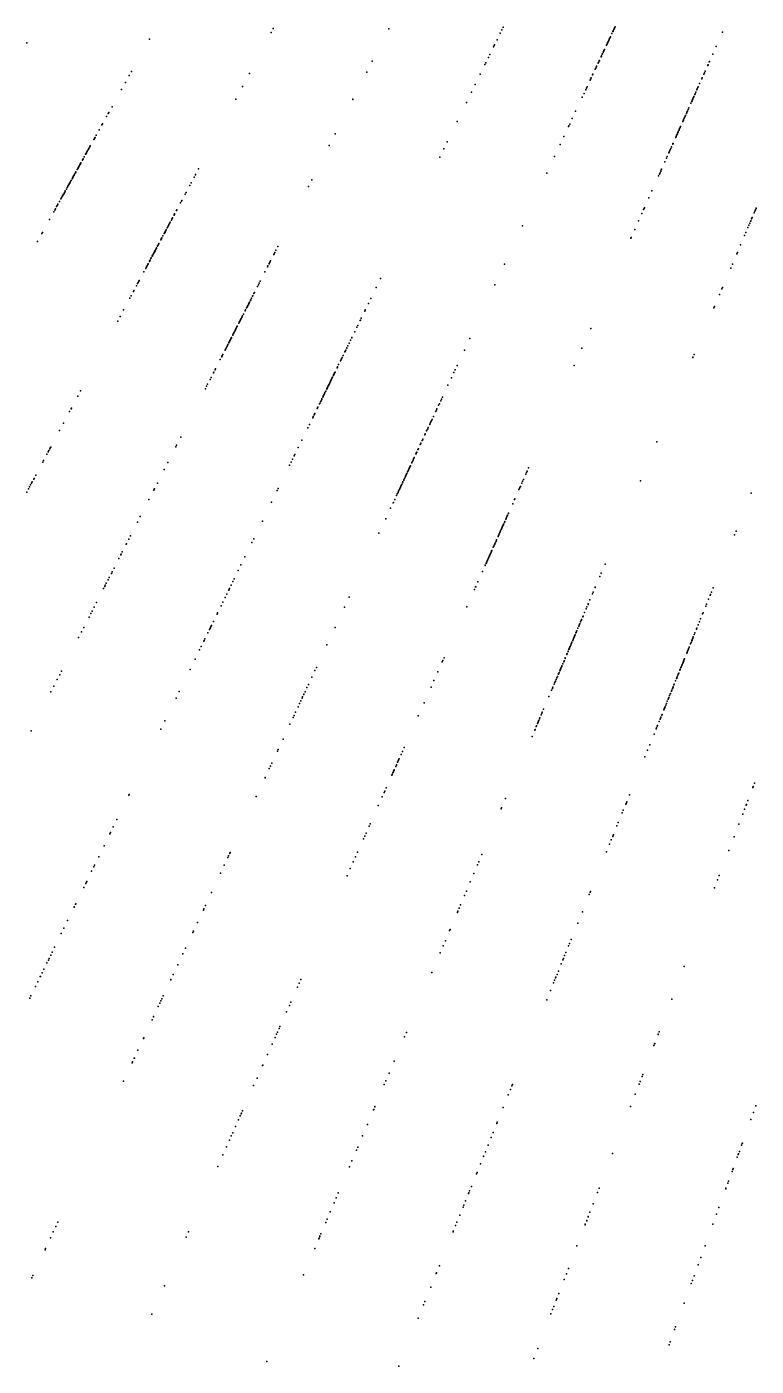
# Model space of a CAD drawing. Header units: metres. Extents: x -4327 to 4266, y -3886 to 3992.
# Drawn here: x -1100.7 to -834.7, y -2388.6 to -1900.4 of the extents above; entities that cross this region are included whole.
import ezdxf

# ---------------------------------------------------------------- set-up
doc = ezdxf.new("R2010")
doc.units = ezdxf.units.M

msp = doc.modelspace()

# ---------------------------------------------------------------- linework, layer by layer
for p in [(-1011.61, -1902.55, 2546.73), (-1010.8, -1901.04, 2547.52), (-968.68, -1901.14, 2519.04), (-928.04, -1902.75, -881.63), (-927.44, -1901.54, -127.66), (-927, -1900.63, -896.93), (-887.32, -1902.86, -815.82), (-887, -1902.19, -317.77), (-886.91, -1901.98, -601.14), (-886.89, -1901.94, -257.09), (-886.87, -1901.9, -925.42), (-886.65, -1901.43, -442.95), (-886.56, -1901.24, -635.73), (-886.55, -1901.22, -819.07), (-886.45, -1901, -231.45), (-886.35, -1900.78, -416.58), (-886.19, -1900.44, -339.74), (-846.98, -1902.35, -149.61), (-1100.59, -1906.28, 926.56), (-1055.93, -1904.95, 2479.48), (-930.5, -1907.8, 2503.19), (-930.21, -1907.22, -874.21), (-930.13, -1907.06, -868.73), (-929.2, -1905.14, 2513.56), (-889.29, -1907.08, -516.73), (-889.2, -1906.9, -410.77), (-889.1, -1906.67, -613.82), (-888.97, -1906.41, -611.24), (-888.83, -1906.11, -789.61), (-888.71, -1905.84, -927.33), (-888.51, -1905.42, -441.49), (-888.36, -1905.08, -752.76), (-888.28, -1904.93, -304.17), (-888.16, -1904.67, -349.91), (-887.99, -1904.3, -482.07), (-887.89, -1904.09, -577.09), (-849.34, -1907.65, -92.88), (-974.7, -1912.96, 2557.24), (-932.34, -1911.58, 2524.85), (-931.8, -1910.48, -807.31), (-892.15, -1913.22, -563.79), (-891.98, -1912.85, -718.38), (-891.91, -1912.72, -495.12), (-891.28, -1911.35, -690.96), (-891.26, -1911.3, -626.56), (-891.16, -1911.1, -590.36), (-891.14, -1911.07, -740.89), (-890.86, -1910.46, -390.09), (-890.79, -1910.31, -328.54), (-890.5, -1909.68, -554.14), (-890.42, -1909.5, -517.38), (-890.25, -1909.16, 2517.42), (-890.24, -1909.13, -327.16), (-890.06, -1908.74, -455.47), (-851.83, -1913.24, -278.63), (-851.78, -1913.12, -159.64), (-850.55, -1910.37, -238.83), (-1063.29, -1918.23, 2535.55), (-1062.47, -1916.74, 2486.6), (-1019.51, -1917.41, 2518.88), (-976.74, -1916.96, 2545.61), (-935.32, -1917.68, -793.09), (-933.63, -1914.22, -849.01), (-933.33, -1913.6, -780.84), (-894.37, -1917.99, -466.14), (-894.25, -1917.72, -753.85), (-893.41, -1915.92, -422.3), (-893.21, -1915.49, -728.38), (-893, -1915.05, -548.31), (-892.9, -1914.82, -765.72), (-892.34, -1913.63, -717.39), (-892.34, -1913.64, -539.31), (-853.8, -1917.66, -250.19), (-853.59, -1917.2, 2544.44), (-853.31, -1916.56, -178.36), (-852.43, -1914.6, -136.79), (-852.33, -1914.37, -188.52), (-852.28, -1914.25, -142.51), (-1064.71, -1920.79, 2491.85), (-1022.06, -1922.22, 2500.27), (-937.16, -1921.46, -778.76), (-896.63, -1922.82, -736.35), (-896.4, -1922.33, -701.34), (-895.27, -1919.91, -847.16), (-895.09, -1919.53, -529.91), (-895.02, -1919.38, -648.11), (-894.87, -1919.06, -397.82), (-856.22, -1923.11, -226.48), (-856, -1922.62, -269.48), (-855.86, -1922.29, -236.84), (-855.35, -1921.14, -108.49), (-854.57, -1919.39, -137.13), (-854.42, -1919.05, -146.32), (-1066.07, -1923.24, 2481.36), (-1024.49, -1926.78, 2548), (-981.81, -1926.91, 2508.47), (-981.73, -1926.76, 2538.9), (-940.39, -1928.08, 2546.65), (-938.5, -1924.22, -860.23), (-898.13, -1926.05, -123.58), (-897.51, -1924.71, -625.91), (-896.88, -1923.37, -455.32), (-858.25, -1927.67, -321.83), (-858.14, -1927.41, -624.33), (-858.12, -1927.37, -276), (-858.06, -1927.24, -508.3), (-857.97, -1927.04, -290.01), (-857.83, -1926.71, -238.55), (-857.66, -1926.34, -516.59), (-857.51, -1925.99, -245.45), (-857.46, -1925.89, -185.02), (-857.13, -1925.15, 2501.71), (-857.1, -1925.07, -382.83), (-856.99, -1924.84, -197.66), (-856.72, -1924.23, -219.64), (-856.38, -1923.46, -361.2), (-1070.96, -1932.06, 872.25), (-1070.93, -1932.02, 877.8), (-1070.92, -1931.99, 880.58), (-1070.72, -1931.63, 973.94), (-1069.58, -1929.57, 978.65), (-900.56, -1931.25, -861.61), (-860.61, -1932.96, -588.65), (-860.61, -1932.97, -823.49), (-860.54, -1932.81, -425.04), (-860.51, -1932.74, -519.53), (-860.17, -1931.98, -663.63), (-860.05, -1931.69, -676.22), (-860.01, -1931.61, 2535.26), (-860, -1931.59, -297.75), (-859.83, -1931.21, -563.35), (-859.55, -1930.59, -523.84), (-859.29, -1929.99, -154.1), (-858.54, -1928.3, -618.36), (-858.54, -1928.31, -576.09), (-1073.26, -1936.21, 776.47), (-1073.18, -1936.07, 626.26), (-1073.15, -1936.01, 1053.59), (-1073.07, -1935.86, 991.98), (-1071.54, -1933.11, 867.15), (-943.71, -1934.9, 2541.55), (-903.11, -1936.73, -845.13), (-903.01, -1936.5, -885.73), (-902.73, -1935.9, 2530.17), (-901.78, -1933.86, -810.42), (-862.65, -1937.54, -468.37), (-862.45, -1937.1, -574.99), (-862.3, -1936.77, -717.73), (-861.49, -1934.94, -332.51), (-861.44, -1934.84, -334.86), (-861.29, -1934.49, -480.98), (-861.26, -1934.42, -373.96), (-861.18, -1934.25, -414.56), (-860.98, -1933.78, -761.96), (-860.86, -1933.52, -428.8), (-860.84, -1933.48, -930.57), (-1076.17, -1941.46, 841.69), (-1076.11, -1941.35, 1066.9), (-1076.01, -1941.17, 673.92), (-1075.91, -1940.99, 683.12), (-1075.77, -1940.75, 673.78), (-1075.33, -1939.94, 1058.69), (-1074.26, -1938.02, 985.83), (-988.19, -1939.44, 2480.67), (-947.35, -1942.35, 2540.08), (-904.83, -1940.42, 2550.15), (-864.08, -1940.75, -332.32), (-863.95, -1940.47, -777.71), (-863.78, -1940.07, -346.46), (-863.67, -1939.83, -436.23), (-863.64, -1939.77, -427.78), (-863.48, -1939.41, -341.58), (-863.41, -1939.25, -490.69), (-863.27, -1938.95, -439.66), (-863.24, -1938.88, -635.61), (-863.13, -1938.62, -537.09), (-862.88, -1938.06, -789.89), (-862.82, -1937.92, -531.98), (-1079.19, -1946.9, 573.74), (-1079.18, -1946.89, 374.37), (-1079.18, -1946.89, 374.37), (-1079.1, -1946.75, 1071.37), (-1079.04, -1946.65, 634.93), (-1078.92, -1946.42, 574.89), (-1078.85, -1946.3, 766.91), (-1078.84, -1946.27, 881.47), (-1078.59, -1945.83, 459.59), (-1078.58, -1945.82, 885.48), (-1078.26, -1945.24, 771.93), (-1078.06, -1944.88, 779.95), (-1077.99, -1944.75, 461.86), (-1077.73, -1944.27, 469.34), (-1077.66, -1944.15, 849.8), (-1077.49, -1943.84, 470.51), (-990.36, -1943.69, -124.47), (-948.6, -1944.92, 2535.02), (-906.17, -1943.29, -914.99), (-866.56, -1946.32, -383.46), (-866.48, -1946.16, -533), (-866.32, -1945.78, -542.79), (-866.3, -1945.73, -395.35), (-866.3, -1945.75, -548.97), (-866.09, -1945.27, -691.23), (-865.89, -1944.82, -733.68), (-865.61, -1944.18, -644.94), (-865.59, -1944.14, -844.33), (-865.16, -1943.18, -629.44), (-865.12, -1943.09, -733.03), (-865.09, -1943.02, -478.22), (-865.04, -1942.92, -738.16), (-1082.26, -1952.44, 680.5), (-1082.2, -1952.34, 784.31), (-1081.97, -1951.92, 948.03), (-1081.86, -1951.73, 236.39), (-1081.71, -1951.46, 789.43), (-1081.67, -1951.38, 277.04), (-1081.58, -1951.23, 345.24), (-1081.54, -1951.14, 1008.59), (-1081.5, -1951.09, 790.65), (-1081.28, -1950.68, 279.41), (-1081.23, -1950.6, 674.54), (-1081.18, -1950.5, 430.33), (-1081.11, -1950.38, 271.96), (-1081.01, -1950.19, 370.01), (-1080.99, -1950.16, 265.75), (-1080.97, -1950.12, 382.5), (-1080.97, -1950.13, 375), (-1080.96, -1950.09, 555.27), (-1080.95, -1950.09, 381.24), (-1080.94, -1950.07, 622.91), (-1080.39, -1949.07, 334.91), (-1080.3, -1948.92, 1004.51), (-1080.24, -1948.8, 1002.98), (-1080.24, -1948.81, 687.21), (-1080.23, -1948.78, 359.76), (-1080.21, -1948.75, 950.8), (-1080.09, -1948.54, 736.66), (-1079.67, -1947.78, 368.3), (-1038.03, -1952.24, 975.05), (-950.06, -1947.92, 2472.64), (-908.22, -1947.69, -849.92), (-869.23, -1952.33, -889.99), (-868.07, -1949.71, -752.5), (-867.47, -1948.37, -678.22), (-867.18, -1947.72, -863.43), (-1085, -1957.4, 1020.65), (-1084.95, -1957.3, 897.78), (-1084.95, -1957.31, 584.62), (-1084.83, -1957.09, 474.99), (-1084.82, -1957.07, 899.09), (-1084.8, -1957.03, 589.76), (-1084.55, -1956.57, 523.54), (-1084.51, -1956.5, 192.64), (-1084.46, -1956.43, 187.71), (-1084.13, -1955.82, 1002.2), (-1084.03, -1955.65, 180.27), (-1083.84, -1955.3, 480.93), (-1083.79, -1955.2, 2528.15), (-1083.73, -1955.11, 479.61), (-1083.72, -1955.07, 573.55), (-1083.59, -1954.86, 287.44), (-1083.56, -1954.79, 229.36), (-1083.47, -1954.63, 242.9), (-1083.47, -1954.64, 287.41), (-1083.42, -1954.54, 775.62), (-1083.23, -1954.2, 440), (-1083.02, -1953.83, 529.23), (-1083, -1953.78, 665.02), (-1082.92, -1953.64, 183.77), (-1082.77, -1953.36, 536.83), (-1082.72, -1953.28, 250.13), (-1040.72, -1957.31, 1059.58), (-1039.63, -1955.26, 2490.65), (-1039.14, -1954.35, 875.38), (-1039.13, -1954.31, 1006.52), (-996.77, -1956.27, 2483.01), (-911.06, -1953.77, -795.96), (-870.31, -1954.74, 2548.62), (-870.03, -1954.11, -130.24), (-869.8, -1953.61, -701.94), (-869.54, -1953.02, -644.05), (-869.34, -1952.56, -749.66), (-1087.61, -1962.1, 2523.16), (-1087.51, -1961.91, 574.25), (-1087.37, -1961.67, 752.5), (-1087.35, -1961.63, 488.89), (-1087.34, -1961.62, 2525.32), (-1087.3, -1961.54, 964.28), (-1087.08, -1961.14, 964.08), (-1086.91, -1960.84, 277.14), (-1086.82, -1960.68, 581.71), (-1086.64, -1960.36, 333.1), (-1086.6, -1960.28, 851.25), (-1086.21, -1959.57, 157.28), (-1085.89, -1959.01, 281.84), (-1085.8, -1958.84, 470.31), (-1085.65, -1958.56, 179.31), (-1085.52, -1958.33, 191.59), (-1085.46, -1958.21, 844.77), (-1085.44, -1958.19, 636.05), (-1085.2, -1957.76, 154.68), (-1085.16, -1957.69, 1019.33), (-1085.12, -1957.6, 186.6), (-1085.06, -1957.5, 193.96), (-1085.04, -1957.46, 563.85), (-1042.89, -1961.39, 986.86), (-1042.6, -1960.84, 800.77), (-1041.2, -1958.22, 2467.2), (-997.96, -1958.6, 2532.91), (-872.76, -1960.24, -908.75), (-1090.18, -1966.73, 677.44), (-1089.76, -1965.98, 437.57), (-1089.55, -1965.6, 245.51), (-1089.49, -1965.5, 342.75), (-1089.49, -1965.5, 429.83), (-1089.27, -1965.1, 485.91), (-1088.69, -1964.05, 741.17), (-1088.18, -1963.12, 489.26), (-1087.99, -1962.79, 649.47), (-1087.74, -1962.34, 538), (-1045.92, -1967.1, 1039.61), (-1044.59, -1964.6, 1039.77), (-1044.28, -1964, 2540.6), (-1044.17, -1963.79, 1042.3), (-875.79, -1967.06, -848.85), (-875.61, -1966.64, -854.1), (-875.48, -1966.36, 2499.42), (-873.89, -1962.79, -863.3), (-835, -1967.14, -563.25), (-834.8, -1966.66, -329.44), (-834.73, -1966.5, -466.89), (-1092.39, -1970.73, 2520.39), (-1090.79, -1967.83, 914.03), (-1090.45, -1967.22, 913.75), (-1048.33, -1971.62, 741.06), (-1047.95, -1970.9, 664.52), (-1047.78, -1970.58, 1072.75), (-1047.62, -1970.28, 636.57), (-1047.53, -1970.11, 934.94), (-1046.97, -1969.07, 911.65), (-1046.94, -1969.01, 937.28), (-1046.84, -1968.81, 638.73), (-1046.74, -1968.64, 857.97), (-1046.1, -1967.42, 636.97), (-1046.07, -1967.37, 631.69), (-877.63, -1971.2, -812.79), (-876.41, -1968.45, 2538.25), (-837.07, -1972.01, -394.03), (-836.77, -1971.31, -837.52), (-836.74, -1971.25, -636.24), (-836.69, -1971.12, -861.77), (-836.41, -1970.46, -713), (-836.3, -1970.21, -740.25), (-836.2, -1969.97, 2498.82), (-835.48, -1968.26, -408.98), (-835.23, -1967.68, -565.9), (-835.02, -1967.18, -701.47), (-835.02, -1967.19, -464.62), (-1095.2, -1975.79, 648.43), (-1094.95, -1975.35, 146.18), (-1051, -1976.64, 763.34), (-1050.57, -1975.83, 943.4), (-1050.54, -1975.79, 837.34), (-1050.45, -1975.61, 312.6), (-1050.4, -1975.51, 407.74), (-1050.37, -1975.46, 711.48), (-1050.26, -1975.25, 553.24), (-1050.25, -1975.23, -119.08), (-1050.25, -1975.23, 669.96), (-1050.25, -1975.24, 548.06), (-1050.24, -1975.22, 890.38), (-1050.18, -1975.1, 472.29), (-1050.11, -1974.97, 788.66), (-1049.89, -1974.56, 339.83), (-1049.88, -1974.54, 961.52), (-1049.87, -1974.52, 543.99), (-1049.79, -1974.38, 611.6), (-1049.43, -1973.69, 368.43), (-1049.27, -1973.4, 430.02), (-1049.13, -1973.12, 838.99), (-1049.02, -1972.92, 566.84), (-1048.97, -1972.83, 813.93), (-1048.82, -1972.54, 921.8), (-1048.62, -1972.16, 1052.7), (-1048.62, -1972.17, 361.89), (-1048.61, -1972.15, 1023.06), (-1048.59, -1972.11, 782.04), (-919.99, -1972.92, 2500.08), (-879.03, -1974.33, -799.31), (-838.99, -1976.53, 2546.24), (-838.49, -1975.37, -604.59), (-837.74, -1973.6, -875.1), (-837.4, -1972.79, -766.18), (-1096.79, -1978.66, 753.53), (-1053.71, -1981.74, 222.91), (-1053.51, -1981.36, 648.1), (-1053.48, -1981.31, 274.9), (-1053.48, -1981.31, 294.8), (-1053.46, -1981.27, 947.44), (-1053.39, -1981.14, 272.4), (-1053.34, -1981.05, 649.33), (-1052.98, -1980.36, 1003.74), (-1052.98, -1980.36, 868.7), (-1052.96, -1980.32, 653.07), (-1052.96, -1980.34, 279.74), (-1052.89, -1980.2, 290.9), (-1052.88, -1980.18, 451.82), (-1052.88, -1980.18, 1051), (-1052.87, -1980.15, 591.1), (-1052.73, -1979.9, 951.11), (-1052.71, -1979.87, 379.64), (-1052.58, -1979.62, 546.69), (-1052.51, -1979.48, 716.96), (-1052.46, -1979.39, 475.87), (-1051.75, -1978.06, 1054.35), (-1051.6, -1977.77, 192.89), (-1051.57, -1977.71, 539.69), (-1051.38, -1977.36, 454.99), (-1051.37, -1977.34, 316.61), (-1009.11, -1980.49, 1047.58), (-880.4, -1977.42, -869.73), (-880.33, -1977.26, 2496.7), (-840.43, -1979.92, -128.61), (-1055.97, -1985.98, 435.3), (-1055.88, -1985.82, 206.04), (-1055.87, -1985.81, 227.09), (-1055.83, -1985.72, 844.35), (-1055.81, -1985.69, 165.27), (-1055.75, -1985.58, 549.63), (-1055.72, -1985.52, 821.95), (-1055.68, -1985.44, 185), (-1055.39, -1984.89, 499.02), (-1055.25, -1984.63, 359.15), (-1054.96, -1984.08, 697.08), (-1054.88, -1983.94, 364.05), (-1054.85, -1983.89, 191.02), (-1054.76, -1983.72, 204.59), (-1054.69, -1983.58, 741.48), (-1054.49, -1983.21, 951.25), (-1054.41, -1983.06, 769.92), (-1054.37, -1982.98, 361.36), (-1054.36, -1982.96, 250.3), (-1054.3, -1982.84, 268.9), (-1054.14, -1982.55, 524.19), (-1054.11, -1982.48, 974.1), (-1054.08, -1982.43, 386.43), (-1054.01, -1982.31, 574.75), (-1054, -1982.29, 688.4), (-1053.93, -1982.16, 253.92), (-1053.91, -1982.12, 452.27), (-1053.91, -1982.12, 456.09), (-1053.9, -1982.1, 459.91), (-1053.88, -1982.06, 270.04), (-1012.1, -1986.36, 904.25), (-1012.02, -1986.2, 901.35), (-1011.81, -1985.79, 791.28), (-1010.58, -1983.38, 895.83), (-1010.58, -1983.38, 895.83), (-1010.47, -1983.16, 794.33), (-1010.24, -1982.71, 1048.75), (-1009.83, -1981.9, 2518.31), (-841.8, -1983.16, -700.67), (-841.6, -1982.68, -796.62), (-1057.99, -1989.79, 166.85), (-1057.3, -1988.49, 750.13), (-1057.24, -1988.37, 324.64), (-1057.04, -1988.01, 849.53), (-1057.04, -1988.01, 849.53), (-1057.01, -1987.95, 183.99), (-1056.79, -1987.53, 482.96), (-1056.77, -1987.49, 623.59), (-1056.55, -1987.08, 531.87), (-1056.47, -1986.93, 752.27), (-1056.45, -1986.89, 416.43), (-1056.42, -1986.83, 343.2), (-1056.42, -1986.84, 190.07), (-1013.81, -1989.72, 948.62), (-1012.89, -1987.9, 1008.69), (-1012.73, -1987.59, 983.72), (-1012.33, -1986.8, 1009.6), (-1012.28, -1986.71, 879.02), (-926.54, -1986.96, 2484.84), (-844, -1988.35, -828.5), (-843.43, -1986.99, -907.25), (-1060.71, -1994.9, 745.71), (-1060.23, -1994, 852.09), (-1060.03, -1993.62, 506.38), (-1059.77, -1993.13, 367), (-1059.77, -1993.13, 462.47), (-1059.72, -1993.05, 186.95), (-1059.66, -1992.93, 602.82), (-1016.56, -1995.12, 991.83), (-1016.23, -1994.47, 681.03), (-1015.91, -1993.84, 1062.11), (-1015.53, -1993.09, 639.44), (-973.23, -1995.42, 2519.05), (-971.66, -1992.21, -124.04), (-930.03, -1994.45, 2480.54), (-847.24, -1995.96, -857.55), (-847.03, -1995.47, 2545.19), (-1063.09, -1999.38, 2505.28), (-1062.64, -1998.53, 276.04), (-1061.8, -1996.95, 651.87), (-1061.61, -1996.6, 2526.61), (-1019.66, -2001.19, 318.78), (-1019.66, -2001.19, 318.78), (-1019.63, -2001.15, 313.77), (-1019.46, -2000.81, 610.24), (-1019.15, -2000.19, 1063.99), (-1019.07, -2000.04, 780.45), (-1019, -1999.91, 846.88), (-1018.72, -1999.36, 947.44), (-1018.32, -1998.56, 2522.79), (-1018.26, -1998.45, 914.03), (-1017.82, -1997.59, 915.06), (-1017.67, -1997.29, 328.14), (-1017.66, -1997.27, 580.37), (-976.11, -2001.33, 2477.05), (-975.18, -1999.41, 1051.39), (-848.1, -1998, -892.83), (-1066.63, -2006.03, 755.37), (-1065.35, -2003.64, 658.07), (-1022.07, -2005.92, 222.35), (-1022.01, -2005.81, 1023.69), (-1021.7, -2005.19, 591.85), (-1021.04, -2003.91, 1027.17), (-1020.89, -2003.62, 648.13), (-1020.54, -2002.92, 698.67), (-1020.43, -2002.71, 604.24), (-1020.36, -2002.58, 602.88), (-1020.24, -2002.34, 806.16), (-1020.14, -2002.13, 806.08), (-1020.11, -2002.08, 489.79), (-1019.87, -2001.6, 700.9), (-1019.86, -2001.59, 547.75), (-1019.82, -2001.52, 312.58), (-1019.76, -2001.39, 744.09), (-977.43, -2004.03, 898.73), (-977.3, -2003.75, 809.36), (-977.23, -2003.62, 1015.18), (-850.15, -2002.82, 2496.07), (-849.98, -2002.42, -799.16), (-1067.5, -2007.67, 149.66), (-1024.61, -2010.92, 507.45), (-1024.61, -2010.92, 452.13), (-1024.51, -2010.72, 207.98), (-1024.49, -2010.68, 221.64), (-1024.38, -2010.47, 895.22), (-1024.31, -2010.31, 212.9), (-1024.04, -2009.79, 236.46), (-1023.99, -2009.69, 227.74), (-1023.93, -2009.58, 228.97), (-1023.37, -2008.49, 390.5), (-1023.18, -2008.09, 708.57), (-1023.07, -2007.88, 708.5), (-1022.9, -2007.54, 551.99), (-1022.82, -2007.39, 267.28), (-1022.72, -2007.2, 456.4), (-1022.71, -2007.18, 961.3), (-1022.6, -2006.97, 516.79), (-1022.55, -2006.88, 243.57), (-1022.52, -2006.81, 232.38), (-1022.3, -2006.38, 955.11), (-980.27, -2009.85, 912.7), (-979.98, -2009.26, 885.52), (-979.11, -2007.47, 992.24), (-979.04, -2007.33, 799.8), (-978.72, -2006.66, 922.64), (-895.08, -2010.39, 2535.74), (-1027, -2015.59, 395.7), (-1026.99, -2015.59, 346.28), (-1026.96, -2015.52, 1012.32), (-1026.8, -2015.21, 295.88), (-1026.69, -2014.99, 337.35), (-1026.62, -2014.86, 524.02), (-1026.6, -2014.81, 610.54), (-1026.56, -2014.73, 611.84), (-1026.41, -2014.44, 152.52), (-1026.39, -2014.41, 442.66), (-1026.37, -2014.36, 412), (-1026.26, -2014.16, 413.23), (-1026.17, -2013.97, 538.1), (-1026.07, -2013.78, 756.91), (-1026.01, -2013.65, 425.88), (-1026.01, -2013.66, 859.76), (-1025.56, -2012.77, 689.97), (-1025.5, -2012.67, 185.84), (-1025.36, -2012.38, 359.61), (-1025.3, -2012.27, 419.21), (-1025.19, -2012.05, 494.81), (-1025.15, -2011.98, 846.37), (-1025.06, -2011.79, 544.02), (-1024.85, -2011.38, 506.28), (-1024.71, -2011.11, 179.5), (-983.13, -2015.71, 822.51), (-982.6, -2014.64, 714.14), (-982.2, -2013.82, 809.28), (-982.13, -2013.66, 610.15), (-981.1, -2011.55, 1029.54), (-939.14, -2013.99, 2532.53), (-1029.6, -2020.69, 366.17), (-1029.51, -2020.53, 447.86), (-1029.45, -2020.41, 326.89), (-1029.19, -2019.89, 658.75), (-1028.35, -2018.24, 302.61), (-1028.28, -2018.11, 329.04), (-1028.18, -2017.91, 402.52), (-1028.16, -2017.88, 276.19), (-1028.11, -2017.77, 422.91), (-1027.99, -2017.55, 422.87), (-1027.74, -2017.06, 515.49), (-1027.73, -2017.03, 516.78), (-1027.72, -2017.02, 792.62), (-1027.6, -2016.79, 636.37), (-1027.38, -2016.35, 734.61), (-1027.33, -2016.26, 166.3), (-985.32, -2020.2, 814.62), (-984.67, -2018.86, 809.92), (-984.6, -2018.74, 786.42), (-984.55, -2018.63, 843.21), (-984.38, -2018.27, 920.82), (-984.36, -2018.23, 949.54), (-984.36, -2018.24, 922.23), (-984.03, -2017.56, 1065.43), (-984, -2017.5, 590.32), (-983.98, -2017.45, 708.4), (-983.65, -2016.77, 704.13), (-941.13, -2018.26, 984.94), (-898.25, -2017.51, 2527.96), (-857.79, -2020.82, -821.48), (-857.38, -2019.85, 2539.59), (-1032.03, -2025.47, 747.54), (-1031.81, -2025.04, 352.98), (-1030.09, -2021.66, 261.65), (-987.55, -2024.78, 959.88), (-987.42, -2024.51, 620.04), (-987.37, -2024.41, 1045.06), (-986.96, -2023.57, 689), (-986.3, -2022.22, 726.3), (-986.17, -2021.94, 1028.92), (-985.91, -2021.41, 517.29), (-985.7, -2020.99, 1003.33), (-944.51, -2025.51, 1084.76), (-943.74, -2023.85, 970.25), (-901.08, -2023.87, 2480.78), (-857.87, -2021.01, 2485.71), (-1033.84, -2029.03, 147.39), (-1033.84, -2029.03, 147.39), (-1033.44, -2028.25, 860.31), (-1032.56, -2026.52, 253.48), (-1032.47, -2026.33, 165.89), (-990.34, -2030.51, 325.67), (-990.21, -2030.24, 214.39), (-990.2, -2030.21, 338.21), (-990.07, -2029.94, 228.04), (-990.05, -2029.91, 541.56), (-989.9, -2029.6, 234.23), (-989.84, -2029.47, 716.68), (-989.84, -2029.47, 396.24), (-989.82, -2029.43, 420.4), (-989.81, -2029.41, 719.37), (-989.79, -2029.38, 224.25), (-989.77, -2029.33, 211.81), (-989.76, -2029.31, 430.57), (-989.69, -2029.16, 231.69), (-989.68, -2029.14, 219.25), (-989.54, -2028.86, 600.23), (-989.44, -2028.65, 610.73), (-989.26, -2028.28, 446.96), (-989.21, -2028.19, 1039.54), (-988.89, -2027.53, 246.43), (-988.79, -2027.32, 620.9), (-988.71, -2027.16, 1033.06), (-988.68, -2027.08, 257.59), (-988.64, -2027, 939.2), (-988.5, -2026.73, 454.29), (-988.48, -2026.68, 499.25), (-988.41, -2026.55, 835.31), (-988.28, -2026.28, 900.14), (-945.84, -2028.37, 2517.18), (-944.94, -2026.43, 1044.85), (-1082.05, -2035.04, 2527.71), (-1081.03, -2033.13, 20.72), (-1035.55, -2032.38, 648.01), (-1035.09, -2031.47, 756.65), (-1034.71, -2030.73, 2510.52), (-992.76, -2035.46, 860.12), (-992.73, -2035.4, 503.99), (-992.63, -2035.19, 513.02), (-992.59, -2035.1, 316.33), (-992.45, -2034.83, 311.26), (-992.43, -2034.79, 162.65), (-992.25, -2034.42, 1018.89), (-992.12, -2034.15, 519.25), (-991.94, -2033.77, 700.58), (-991.68, -2033.24, 158.81), (-991.31, -2032.48, 403.19), (-991.27, -2032.41, 328.5), (-991.22, -2032.3, 800.02), (-991.14, -2032.13, 648.98), (-991.09, -2032.04, 932.87), (-991.05, -2031.95, 526.48), (-990.9, -2031.64, 176.04), (-990.89, -2031.62, 419.58), (-990.74, -2031.31, 532.82), (-990.58, -2031, 210.74), (-990.57, -2030.97, 522.33), (-990.42, -2030.67, 827.21), (-949.14, -2035.44, 1005.06), (-947.11, -2031.09, 1077.19), (-1084.51, -2039.66, 2544.57), (-1084.38, -2039.42, 2486.45), (-994.77, -2039.59, 619.33), (-994.73, -2039.49, 437.87), (-994.66, -2039.36, 351.13), (-994.53, -2039.1, 334.63), (-993.9, -2037.79, 548.9), (-993.85, -2037.69, 432.35), (-993.58, -2037.14, 330.52), (-993.38, -2036.74, 631.77), (-993.13, -2036.21, 344.27), (-993.04, -2036.03, 305.15), (-951.34, -2040.16, 615.69), (-951.14, -2039.73, 775.63), (-950.5, -2038.36, 883.81), (-950.24, -2037.79, 2512.27), (-949.74, -2036.73, 1060.64), (-949.44, -2036.09, 635.58), (-1087.27, -2044.86, 2539.9), (-1085.02, -2040.62, 2501.55), (-996.42, -2042.96, 265.89), (-996.29, -2042.7, 424.43), (-996.23, -2042.57, 414.15), (-996.2, -2042.51, 147.08), (-996.19, -2042.5, 751.42), (-995.89, -2041.88, 254.45), (-995.75, -2041.6, 357.86), (-995.61, -2041.31, 241.84), (-953.54, -2044.88, 759.73), (-953.32, -2044.4, 869.43), (-953.29, -2044.34, 1061.59), (-953.27, -2044.3, 724.07), (-953.12, -2043.97, 535.59), (-952.91, -2043.51, 1071.7), (-952.42, -2042.47, 971.87), (-951.55, -2040.61, 988.51), (-1088.7, -2047.55, 3.16), (-1044.52, -2049.98, 48.32), (-998.17, -2046.55, 642.85), (-997.58, -2045.34, 759.35), (-955.53, -2049.15, 772.32), (-955.36, -2048.77, 674.31), (-954.87, -2047.73, 952.53), (-954.75, -2047.47, 515.72), (-954.49, -2046.91, 752.26), (-954.28, -2046.47, 895.87), (-953.77, -2045.37, 941.3), (-1092.57, -2054.82, 10.79), (-1092.26, -2054.25, 2537.63), (-1092.09, -2053.92, 1141.64), (-1091.93, -2053.62, 24.74), (-1046.29, -2053.46, 2508.21), (-1046.01, -2052.92, 2521.31), (-1001.7, -2053.8, 171.69), (-1000.4, -2051.12, 2522.03), (-958.05, -2054.54, 460.57), (-958.01, -2054.46, 527.9), (-957.9, -2054.23, 1021.77), (-957.2, -2052.72, 651.46), (-957.1, -2052.51, 792.95), (-956.96, -2052.2, 733.69), (-956.95, -2052.19, 657.98), (-956.52, -2051.27, 418.84), (-956.44, -2051.08, 547.9), (-956.28, -2050.74, 648.16), (-870.91, -2051.73, 2534.61), (-1094.84, -2059.1, 28.62), (-1094.51, -2058.47, -64.23), (-1093.31, -2056.22, -81.96), (-1092.87, -2055.39, -87.01), (-1049.2, -2059.18, 44.75), (-1004.3, -2059.13, 663.02), (-1003.76, -2058.02, 2519.45), (-1003.17, -2056.81, 2493.26), (-1002.94, -2056.33, 145.57), (-960.26, -2059.29, 363.05), (-960.24, -2059.23, 446.16), (-960.04, -2058.81, 211.86), (-959.82, -2058.33, 953.09), (-959.62, -2057.91, 633.04), (-959.57, -2057.8, 688.08), (-959.53, -2057.73, 986.48), (-959.4, -2057.45, 443.2), (-959.38, -2057.39, 232.96), (-959.37, -2057.37, 429.06), (-958.78, -2056.1, 440.34), (-958.74, -2056.02, 237.81), (-958.67, -2055.86, 864.37), (-958.54, -2055.59, 471.12), (-958.52, -2055.54, 563.52), (-958.51, -2055.52, 884.12), (-1097.36, -2063.83, -17.21), (-1050.53, -2061.79, -3.16), (-1004.85, -2060.25, 2508.4), (-962.73, -2064.57, 241.31), (-962.57, -2064.23, 318.2), (-962.51, -2064.1, 343.55), (-962.43, -2063.93, 967.39), (-962.34, -2063.74, 826.68), (-962.19, -2063.42, 246.2), (-962.12, -2063.27, 157.32), (-962.12, -2063.28, 664.24), (-961.81, -2062.61, 669.41), (-961.63, -2062.22, 155.99), (-961.6, -2062.16, 876.98), (-961.55, -2062.06, 766.11), (-961.51, -2061.97, 264.88), (-961.38, -2061.7, 339.34), (-961.23, -2061.35, 845.44), (-961.23, -2061.36, 576.98), (-961.22, -2061.35, 310.17), (-961.15, -2061.19, 400.38), (-961.04, -2060.96, 178.35), (-960.95, -2060.76, 545.23), (-960.81, -2060.46, 175.81), (-918.69, -2063.42, 963.85), (-918.45, -2062.88, 2512.01), (-918.22, -2062.35, 1077.54), (-917.72, -2061.23, 1083), (-1100, -2068.79, 1350.21), (-1099.6, -2068.04, 1331.06), (-1099.26, -2067.41, 8.3), (-1098.92, -2066.77, 1175.84), (-1098.67, -2066.3, 1233.7), (-1098.12, -2065.27, 56.78), (-1098, -2065.03, -66.99), (-1054.39, -2069.35, -48.78), (-1054.21, -2069, 55.1), (-1054.11, -2068.81, 23.43), (-1053.04, -2066.71, 2541.04), (-1009.31, -2069.39, 39.56), (-1008.95, -2068.66, 26.99), (-964.89, -2069.21, 847.24), (-964.83, -2069.08, 255.7), (-964.65, -2068.7, 2508.77), (-964.52, -2068.42, 377.44), (-964.45, -2068.26, 585.54), (-964.45, -2068.27, 353.16), (-964.25, -2067.84, 833.96), (-964.21, -2067.75, 857.99), (-964.17, -2067.67, 328.88), (-964.03, -2067.37, 511.58), (-964.02, -2067.34, 274.4), (-963.96, -2067.23, 455.65), (-963.7, -2066.65, 351.61), (-963.58, -2066.4, 221.42), (-963.52, -2066.28, 749.73), (-963.22, -2065.62, 557.05), (-963.17, -2065.53, 406.35), (-962.97, -2065.1, 298.09), (-921.22, -2069.1, 469.17), (-921.03, -2068.66, 855.8), (-920.89, -2068.35, 478.02), (-920.72, -2067.98, 951.42), (-920.17, -2066.74, 1066.23), (-919.88, -2066.08, 1022.49), (-919.88, -2066.09, 863.2), (-919.61, -2065.47, 1025.16), (-876.94, -2065.95, 2524.28), (-1100.65, -2070.02, 1325.58), (-1056.11, -2072.74, 31.09), (-1011.43, -2073.73, 48.46), (-967.1, -2073.95, 419.6), (-967.08, -2073.91, 210.89), (-967.01, -2073.75, 522.35), (-966.51, -2072.69, 622.83), (-965.85, -2071.27, 729.5), (-965.57, -2070.67, 612.86), (-965.31, -2070.11, 311.49), (-965.27, -2070.03, 718.1), (-965.12, -2069.7, 249.47), (-923.51, -2074.25, 902.27), (-922.85, -2072.76, 975.54), (-922.7, -2072.42, 908.64), (-836.52, -2070.45, 2522.62), (-1059.28, -2078.95, 1148.26), (-968.02, -2075.92, 208.58), (-925.73, -2079.22, 751.2), (-925.6, -2078.94, 643.82), (-925.49, -2078.68, 492.09), (-925.4, -2078.49, 1042.11), (-925.38, -2078.43, 982.62), (-925.08, -2077.77, 757.56), (-925.06, -2077.72, 988.18), (-1060.29, -2080.94, 2492.21), (-1014.77, -2080.59, 2508.32), (-969.81, -2079.77, 2511.16), (-927.92, -2084.15, 381.13), (-927.71, -2083.68, 728.06), (-927.61, -2083.45, 388.68), (-927.58, -2083.38, 846.28), (-927.47, -2083.12, 384.78), (-927.3, -2082.76, 690.91), (-927.22, -2082.56, 740.01), (-927.18, -2082.48, 798.15), (-927.01, -2082.11, 281.74), (-926.93, -2081.92, 634.02), (-926.92, -2081.9, 800.72), (-926.88, -2081.81, 879.76), (-926.84, -2081.73, 654.09), (-926.83, -2081.69, 646.01), (-926.82, -2081.68, 915.59), (-926.55, -2081.06, 694.42), (-926.39, -2080.7, 920.94), (-926.05, -2079.93, 483.29), (-925.91, -2079.63, 1038.18), (-842.08, -2084.22, 2525.49), (-1064.38, -2088.96, 4.48), (-1064.32, -2088.85, 54.35), (-1063.44, -2087.12, 51.75), (-1062.83, -2085.92, 1340.58), (-1018.57, -2088.39, 2512.22), (-1017.9, -2087.01, 47.5), (-972.25, -2085.01, 2550.82), (-930.07, -2088.96, 543.04), (-930.01, -2088.83, 552.24), (-929.83, -2088.44, 442.43), (-929.58, -2087.88, 277.46), (-929.37, -2087.4, 769.38), (-928.81, -2086.15, 871.58), (-928.68, -2085.84, 492.48), (-928.56, -2085.58, 376.28), (-928.39, -2085.19, 2511.49), (-928.17, -2084.7, 701.08), (-928.09, -2084.52, 705.1), (-842.61, -2085.54, 2521.54), (-1066.34, -2092.82, -65.99), (-1066.26, -2092.65, -72.4), (-1065.84, -2091.82, -98.01), (-1021.13, -2093.63, 2546.25), (-932.2, -2093.75, 341.89), (-932.09, -2093.51, 502.14), (-932, -2093.3, 605.28), (-932, -2093.32, 816.36), (-931.99, -2093.28, 331.6), (-931.91, -2093.11, 533.57), (-931.79, -2092.84, 341.74), (-931.77, -2092.79, 193.5), (-931.59, -2092.38, 859.91), (-931.52, -2092.23, 588.96), (-931.37, -2091.9, 542.49), (-931.23, -2091.58, 349.2), (-931.19, -2091.49, 594.08), (-931.18, -2091.47, 808.61), (-931.16, -2091.42, 928.59), (-931.11, -2091.31, 433.98), (-930.58, -2090.11, 936.74), (-930.38, -2089.66, 971.69), (-930.22, -2089.31, 763.15), (-1068.83, -2097.71, 1177.83), (-1067.08, -2094.27, 2467.41), (-1023.56, -2098.6, -40.12), (-1022.57, -2096.57, -62.99), (-934.51, -2098.94, 434.26), (-933.54, -2096.76, 296.44), (-933.49, -2096.65, 658.78), (-933.23, -2096.06, 596.72), (-933.11, -2095.8, 526.35), (-933.03, -2095.62, 451.74), (-932.93, -2095.39, 443.9), (-932.78, -2095.06, 2493.15), (-932.69, -2094.86, 331.85), (-932.67, -2094.81, 423.05), (-932.61, -2094.67, 666.29), (-932.4, -2094.2, 322.81), (-932.35, -2094.09, 182.29), (-889.8, -2096.23, 1102.25), (-1071.65, -2103.24, 1300.89), (-1071.01, -2101.97, 1303.47), (-1070.59, -2101.15, 1346.96), (-1069.82, -2099.64, -9.64), (-1069.55, -2099.1, 1178.61), (-1025.48, -2102.54, -46.58), (-1025.03, -2101.61, -47.83), (-936.17, -2102.67, 536.01), (-891.73, -2100.79, 825.73), (-891.22, -2099.59, 1011.8), (-1072.63, -2105.16, 1225.84), (-1072.23, -2104.37, 1225.38), (-1072.02, -2103.95, 2569.88), (-1028.32, -2108.37, 32.63), (-1027.74, -2107.18, -50.52), (-1027.05, -2105.77, -72.22), (-1026.86, -2105.38, -14.69), (-1026.74, -2105.13, 2571.47), (-1026.18, -2103.99, -40.22), (-983.13, -2108.32, 32.36), (-937.42, -2105.49, 631.72), (-937.01, -2104.56, 638.21), (-936.99, -2104.52, 152.88), (-894.43, -2107.14, 721.07), (-894.17, -2106.52, 769.17), (-893.41, -2104.75, 1070.02), (-893.39, -2104.7, -117.95), (-851.54, -2107.63, 1041.18), (-851.41, -2107.31, 822.33), (-851.07, -2106.48, 824.8), (-850.45, -2104.93, 1059.38), (-1076.83, -2113.4, 1283.66), (-1076.12, -2112, 2565.64), (-1075.2, -2110.2, 2516.24), (-1029.84, -2111.49, 2531.69), (-1029.15, -2110.07, 1193.78), (-984.83, -2111.97, 2541.68), (-940.23, -2111.8, 758.78), (-896.71, -2112.52, 834.59), (-896.44, -2111.88, 881.4), (-896.05, -2110.96, 1048.88), (-895.97, -2110.77, 2512.05), (-895.34, -2109.28, 1067.75), (-853.13, -2111.57, 833.83), (-852.85, -2110.89, 830.75), (-852.08, -2108.98, 2533.14), (-1077.95, -2115.6, 1240.15), (-1077.25, -2114.22, 1239.34), (-1032.63, -2117.21, 43.05), (-1031.29, -2114.45, 1318.33), (-1031.13, -2114.13, 1183.19), (-1031.1, -2114.07, 54.53), (-899.23, -2118.45, 687.86), (-899.12, -2118.19, 734.52), (-899.1, -2118.14, 955.34), (-899.06, -2118.06, 995.27), (-898.76, -2117.35, 906.8), (-898.55, -2116.84, 570.04), (-898.43, -2116.58, 1027.5), (-898.37, -2116.43, 970.78), (-897.95, -2115.43, 266.28), (-897.85, -2115.21, 958.43), (-897.32, -2113.94, 653.77), (-855.89, -2118.41, -116.62), (-855.42, -2117.24, 650.07), (-855.01, -2116.23, 2533.5), (-854.28, -2114.41, 954.08), (-854.13, -2114.04, 1076.11), (-1081.74, -2123.04, 2484.97), (-1080.66, -2120.91, 1200.61), (-1079.85, -2119.32, 1199.71), (-1034.63, -2121.31, 2565.83), (-1034.04, -2120.09, 1311.72), (-1033.81, -2119.63, -57.25), (-1033.78, -2119.56, 1350.4), (-1033.73, -2119.46, 139.71), (-1033.51, -2119.01, 1307.69), (-1033.31, -2118.59, 2471.74), (-988.26, -2119.34, 2533.86), (-901.17, -2123.03, 468.58), (-901.12, -2122.92, 799.03), (-900.95, -2122.51, 175.78), (-900.9, -2122.4, 622.53), (-900.86, -2122.29, 844.15), (-900.76, -2122.05, 316.94), (-900.46, -2121.35, 668.31), (-900.45, -2121.33, 307.87), (-900.38, -2121.15, 620.81), (-900.2, -2120.73, 553.78), (-900.19, -2120.72, 213.6), (-900.15, -2120.62, 214.85), (-899.71, -2119.59, 2503.27), (-899.39, -2118.83, 1042.18), (-857.87, -2123.31, 965.45), (-857.82, -2123.17, 824.28), (-857.67, -2122.81, 728.07), (-857.3, -2121.9, 624.6), (-857.05, -2121.27, 938.18), (-857.05, -2121.27, 627.1), (-856.53, -2119.98, 966.87), (-856.45, -2119.79, -121.69), (-856.39, -2119.63, 941.82), (-1037.63, -2127.45, 1292.71), (-1037.04, -2126.24, 1196.44), (-1036.11, -2124.34, 75.44), (-1035.97, -2124.06, 1169.43), (-1035.73, -2123.55, 1227.47), (-991.21, -2125.65, 22.39), (-903.32, -2128.08, 517.16), (-903.28, -2127.99, 582.42), (-902.99, -2127.3, 67.45), (-902.97, -2127.26, 522.26), (-902.88, -2127.04, 370.51), (-902.82, -2126.91, 629.26), (-902.77, -2126.8, 406.75), (-902.74, -2126.73, 631.92), (-902.63, -2126.46, 939.94), (-902.55, -2126.28, 417.05), (-902.32, -2125.74, 970.6), (-902.15, -2125.34, 926.26), (-902.06, -2125.11, 414.22), (-901.89, -2124.71, 177.23), (-901.62, -2124.07, 1011.57), (-901.61, -2124.07, 785.4), (-901.59, -2124.01, 449.17), (-901.51, -2123.82, 730.93), (-901.33, -2123.41, 856.03), (-859.76, -2127.97, 365.43), (-859.55, -2127.45, 729.66), (-859.4, -2127.09, 852.75), (-859.22, -2126.65, 866.85), (-859.19, -2126.58, 427.03), (-858.69, -2125.33, 1049.92), (-858.47, -2124.79, 732.88), (-858.47, -2124.8, 724.62), (-858.26, -2124.26, 1052.42), (-858.17, -2124.05, 735.38), (-858.12, -2123.93, 833.05), (-858.06, -2123.77, 725.64), (-1039.29, -2130.86, 1200.66), (-949.2, -2131.93, 145.93), (-948.94, -2131.36, 2519.76), (-948.52, -2130.4, 2571.58), (-905.26, -2132.66, 87.86), (-905.24, -2132.62, 349.48), (-905.23, -2132.58, 900.21), (-904.9, -2131.82, 379.12), (-904.8, -2131.57, 124.52), (-904.76, -2131.48, 482.3), (-904.39, -2130.62, 565.71), (-904.33, -2130.47, 919.72), (-903.78, -2129.16, 526.7), (-903.74, -2129.09, 14.51), (-903.72, -2129.02, 404.57), (-903.65, -2128.86, 425.37), (-903.64, -2128.84, 740.99), (-861.71, -2132.81, 950.62), (-861.52, -2132.34, 460.72), (-861.41, -2132.06, 947.35), (-861.37, -2131.98, 742.27), (-861.29, -2131.77, 2540.94), (-861.29, -2131.78, 763.03), (-861.22, -2131.6, 841.74), (-861.17, -2131.48, 951.49), (-861.1, -2131.31, 228.3), (-860.95, -2130.93, 2517.77), (-860.91, -2130.82, 982.18), (-860.9, -2130.8, 939.46), (-860.05, -2128.71, 634.68), (-859.96, -2128.49, 634.62), (-1088.63, -2136.56, 1183.33), (-1087.97, -2135.25, 2485.66), (-1041.14, -2134.66, 1243.78), (-996.73, -2137.49, -92.02), (-995.6, -2135.06, 46.9), (-995.06, -2133.91, 48.16), (-950.8, -2135.53, 228.31), (-907.41, -2137.73, 249.85), (-907.39, -2137.68, 240.88), (-907.17, -2137.16, 531.35), (-906.85, -2136.41, 459.69), (-906.76, -2136.19, 277.88), (-906.75, -2136.17, 953.1), (-906.7, -2136.05, 316.45), (-906.61, -2135.84, -31.01), (-906.3, -2135.1, 361.54), (-906.23, -2134.95, 304.7), (-906.15, -2134.76, 24.67), (-906.06, -2134.55, -22.13), (-906, -2134.4, 593.6), (-905.95, -2134.29, 115.81), (-905.9, -2134.17, -84.13), (-905.82, -2133.99, -75.26), (-905.64, -2133.55, 854.36), (-905.6, -2133.45, 77.77), (-905.55, -2133.34, 681.69), (-863.8, -2137.97, 277.38), (-863.72, -2137.78, 434.49), (-863.71, -2137.76, 558.19), (-863.63, -2137.56, 435.75), (-863.53, -2137.32, 434.4), (-863.29, -2136.72, 235.23), (-863.15, -2136.37, 535.26), (-863.15, -2136.38, 875.12), (-863.1, -2136.25, 185.76), (-863.08, -2136.21, 863.57), (-863, -2136, 539.15), (-862.58, -2134.96, 370.5), (-862.56, -2134.92, 339.63), (-862.47, -2134.68, 248.97), (-862.4, -2134.5, 241.33), (-862.18, -2133.97, 663.36), (-862.14, -2133.87, 528.03), (-862.06, -2133.68, 622.67), (-861.89, -2133.25, 533.16), (-861.86, -2133.19, 331.67), (-1091.83, -2142.84, 1306.64), (-1090.74, -2140.7, 2481.15), (-1089.53, -2138.32, 2505.59), (-1045.08, -2142.73, 1217.17), (-999.21, -2142.81, -44.49), (-998.5, -2141.28, 22.55), (-997.98, -2140.17, -79.24), (-953.27, -2141.08, -114.5), (-952.22, -2138.72, 2495.5), (-909.33, -2142.25, 831.99), (-909.05, -2141.6, 155.68), (-909.02, -2141.52, 867.66), (-908.82, -2141.05, 810.13), (-908.36, -2139.97, 215.54), (-908.14, -2139.45, 260.32), (-907.98, -2139.06, 430.03), (-907.92, -2138.92, 704.18), (-907.68, -2138.37, 215.37), (-865.66, -2142.58, 271.59), (-865.5, -2142.18, 674.11), (-865.28, -2141.64, 466.66), (-865.18, -2141.4, 1065.49), (-865.06, -2141.1, 148.19), (-865.04, -2141.05, 773.35), (-865, -2140.94, 632.91), (-864.72, -2140.25, 244.53), (-864.62, -2140, 564.11), (-864.11, -2138.75, 1065.7), (-1046.24, -2145.12, 1213.61), (-1001.17, -2147.01, 13.57), (-1000.73, -2146.07, -52.31), (-1000.28, -2145.11, 1304.39), (-1000.08, -2144.68, -22.59), (-1000.08, -2144.68, -53.57), (-999.67, -2143.79, 1178.54), (-999.59, -2143.64, -69.04), (-955.81, -2146.78, 2485.81), (-910.28, -2144.49, 2488.74), (-867.73, -2147.7, 345.54), (-867.45, -2147.02, 249.13), (-867.14, -2146.24, 182.81), (-866.85, -2145.53, 847.24), (-866.82, -2145.44, 536.21), (-866.67, -2145.09, 439.9), (-866.58, -2144.87, 443.77), (-866.31, -2144.2, 239.88), (-866.06, -2143.59, 850.77), (-866.02, -2143.48, 526.43), (-865.98, -2143.39, 241.06), (-1003.57, -2152.16, 2500.99), (-1003.2, -2151.37, 1289.69), (-1002.68, -2150.25, 1159.57), (-1001.76, -2148.28, 1242.99), (-957.92, -2151.52, 2568.77), (-913.6, -2152.32, 150.05), (-913.12, -2151.18, -84.8), (-912.85, -2150.54, -107.75), (-912.73, -2150.25, 15.93), (-912.26, -2149.15, 0.64), (-912.26, -2149.16, 47.76), (-869.62, -2152.39, 348.88), (-869.51, -2152.11, 347.54), (-869.48, -2152.04, 159.12), (-869.16, -2151.25, 755.98), (-869.07, -2151.02, 164.13), (-868.39, -2149.33, 762.3), (-868.28, -2149.06, 643.47), (-868.17, -2148.8, 242.95), (-868.08, -2148.57, 339.22), (-867.94, -2148.22, 341.75), (-1099.05, -2157.01, 2446.08), (-1051.74, -2156.38, 2504.87), (-1050.27, -2153.37, 1193.71), (-1004.7, -2154.6, 1230.15), (-915.48, -2156.72, -9.58), (-915.37, -2156.48, 91.41), (-914.95, -2155.49, 22.35), (-914.84, -2155.23, -42.78), (-914.83, -2155.22, 55.56), (-914.47, -2154.36, -19.79), (-914.36, -2154.09, -54.25), (-914.27, -2153.9, 98.97), (-914.06, -2153.4, 125.8), (-914.02, -2153.31, -75.94), (-913.76, -2152.68, 116.81), (-871.18, -2156.25, 446.13), (-871.04, -2155.9, 260.43), (-871.03, -2155.88, 251.44), (-870.83, -2155.37, 256.51), (-870.73, -2155.12, 650.75), (-870.11, -2153.61, 543.59), (-869.79, -2152.8, 161.73), (-1007.23, -2160.01, 1283.11), (-916.47, -2159.07, 2544.32), (-873.54, -2162.09, 553.79), (-871.97, -2158.21, 2572.45), (-1009.27, -2164.39, 1201.27), (-1008.98, -2163.76, 1372.32), (-964.92, -2167.26, 144.45), (-964.22, -2165.68, -23.92), (-963.72, -2164.56, -105.39), (-963.05, -2163.04, -60.06), (-875.32, -2166.5, 453.54), (-874.32, -2164.01, 354.67), (-1012.23, -2170.73, 1157.69), (-1011.84, -2169.91, 2486.07), (-1011.34, -2168.82, 1264.87), (-967.1, -2172.15, -13.62), (-967.02, -2171.95, -0.65), (-966.93, -2171.77, -57.71), (-966.76, -2171.38, 1257.99), (-966.71, -2171.26, 5.83), (-966.69, -2171.22, 51.21), (-966.16, -2170.03, 87.49), (-966.13, -2169.97, 44.7), (-965.91, -2169.48, 31.74), (-965.88, -2169.4, 78.39), (-965.46, -2168.47, 99.1), (-965.21, -2167.9, 136.7), (-965.12, -2167.71, -65.37), (-964.97, -2167.36, -11), (-1013.79, -2174.09, 1185.42), (-1013.76, -2174.02, 1252.88), (-967.58, -2173.21, 42.17), (-967.56, -2173.18, 95.41), (-967.43, -2172.89, -47.36), (-967.15, -2172.27, 107.07), (-835.34, -2176.14, 171.3), (-1063.5, -2180.5, 2419.42), (-1063.38, -2180.25, 2443.01), (-1017, -2180.96, 1174.5), (-971.1, -2181.12, 2506.33), (-970.35, -2179.45, 1244.4), (-970.17, -2179.05, 1146.51), (-969.61, -2177.78, 1152.25), (-926.08, -2181.72, 2490.79), (-880.93, -2180.37, 1089.55), (-835.94, -2177.7, 2566.63), (-835.83, -2177.4, 549.86), (-835.79, -2177.3, 258.64), (-972.5, -2184.28, 2529.23), (-927.65, -2185.41, 2552.92), (-927.53, -2185.12, 2519.31), (-883.19, -2185.98, -40.51), (-882.31, -2183.8, 2568.95), (-882.19, -2183.5, -8.35), (-882.07, -2183.2, -40.46), (-881.93, -2182.84, -32.75), (-838.96, -2185.57, 450.42), (-838.38, -2184.05, 555.58), (-838.32, -2183.91, 170.63), (-837.76, -2182.45, 356.55), (-1067.83, -2189.38, 2328.06), (-975.44, -2190.88, 1211.26), (-885.49, -2191.66, -47.06), (-885, -2190.46, 2453.12), (-883.56, -2186.89, -99.76), (-841.06, -2191.04, -18.56), (-839.66, -2187.39, 457.43), (-1070.36, -2194.57, 2427.08), (-1070.11, -2194.05, 2285.1), (-1069.13, -2192.04, 2154.17), (-977.9, -2196.4, 1336.99), (-977.43, -2195.35, 1293.77), (-976.97, -2194.3, 1204.94), (-975.82, -2191.72, 1346.16), (-887.04, -2195.51, 2474.92), (-887.01, -2195.43, -26.48), (-886.79, -2194.87, -3.23), (-842.83, -2195.65, 360.02), (-1072.49, -2198.93, 2450.54), (-1026.52, -2201.37, 1297.45), (-980.05, -2201.22, 1287.08), (-889.32, -2201.15, 2470.47), (-888.2, -2198.37, -32.98), (-887.56, -2196.78, -30.37), (-844.75, -2200.65, 266.62), (-1075.94, -2206, 2270.07), (-1074.44, -2202.94, 2479.23), (-1028.68, -2206.02, 2440.72), (-1027.35, -2203.15, 2494.04), (-1027.1, -2202.62, 2540.13), (-1026.68, -2201.72, 2470.75), (-981.62, -2204.76, 1225.55), (-980.8, -2202.92, 1229.5), (-936.31, -2205.81, 1126.18), (-935.85, -2204.72, 2489.72), (-934.71, -2202.05, 1236.2), (-1077.01, -2208.2, 2487.86), (-1076.21, -2206.55, 2255.77), (-1030.04, -2208.93, 59.17), (-983.9, -2209.88, 1271.86), (-982.72, -2207.23, 1180.87), (-937.65, -2208.97, 1245.07), (-848.25, -2209.78, 69.09), (-1079.89, -2214.11, 2261.02), (-1079.16, -2212.61, 2460.41), (-1078.92, -2212.11, 2288.84), (-1078.81, -2211.89, 2188.05), (-1033.29, -2215.89, 2326.53), (-940.38, -2215.39, 1300.8), (-938.98, -2212.1, 1376.11), (-895.26, -2215.84, 55.41), (-895.12, -2215.51, 48.88), (-849.95, -2214.2, 2553.12), (-848.84, -2211.3, 2475.65), (-1082.88, -2220.23, 1479.69), (-1082.78, -2220.03, 2391.78), (-1035.51, -2220.66, 2535.9), (-942.5, -2220.39, 2512.89), (-941.06, -2216.99, 1175.49), (-895.57, -2216.62, 61.95), (-1083.38, -2221.26, 2374.88), (-1083.36, -2221.21, 2478.07), (-1036.28, -2222.32, 2440.05), (-1036.08, -2221.87, 2523.47), (-943.69, -2223.19, 1259.78), (-943.64, -2223.08, 1201.64), (-943.51, -2222.78, 1224.57), (-943.06, -2221.7, 1357.72), (-898.12, -2222.92, 1245.57), (-1087.1, -2228.89, 2500.24), (-1085.76, -2226.13, 1377.33), (-1040.13, -2230.56, 2249.06), (-1039.86, -2229.98, 2516.15), (-1038.4, -2226.85, 2310.11), (-946.51, -2229.84, 1336.73), (-946.32, -2229.4, 1139.84), (-899.8, -2227.1, 1337.45), (-1088.07, -2230.88, 2524.41), (-948.84, -2235.32, 1195.07), (-948.06, -2233.5, 1272.36), (-903.16, -2235.39, 1221), (-902.82, -2234.56, 1218.89), (-902.82, -2234.56, 1232.13), (-902.24, -2233.12, 1219.75), (-1092.48, -2239.93, 2150.92), (-1091.9, -2238.72, 2161.65), (-1091.4, -2237.7, 2338.21), (-1090.5, -2235.86, 2300.79), (-1043.75, -2238.34, 2476.48), (-1042.75, -2236.18, 2304.62), (-949.96, -2237.97, 1224.62), (-905, -2239.94, 1228.45), (-904.59, -2238.95, 1351.48), (-904.14, -2237.83, 1357.72), (-1095.07, -2245.23, 2153.65), (-1094.39, -2243.82, 2142.82), (-1093.29, -2241.58, 2124.19), (-1092.78, -2240.54, 2125.55), (-1045.62, -2242.35, 2273.36), (-952.99, -2245.1, 1246.92), (-906.87, -2244.57, 2502.76), (-905.8, -2241.93, 2513.5), (-905.23, -2240.52, 2495.51), (-860.96, -2242.88, 1238.17), (-1097.5, -2250.21, 2120.62), (-1096.65, -2248.46, 2144.87), (-1095.71, -2246.54, 2306.73), (-1095.69, -2246.5, 2324.42), (-1048.13, -2247.72, 2503.19), (-1048.11, -2247.68, 1450.85), (-1047.23, -2245.78, 137.32), (-1001.33, -2249.03, 2376.1), (-1000.71, -2247.63, 2182.71), (-908.58, -2248.81, 1238.31), (-908.22, -2247.93, 1247.85), (-907.88, -2247.09, 1267.51), (-907.76, -2246.78, 1258.94), (-907.35, -2245.78, 1133.49), (-1099.55, -2254.42, 2345.4), (-1099.17, -2253.63, 1401.51), (-1051.36, -2254.65, 2137.66), (-1050.88, -2253.62, 2384.3), (-1001.96, -2250.44, 2446), (-911.08, -2255, 2492.53), (-909.72, -2251.65, 1149.4), (-865.53, -2254.79, 2507.86), (-1052.7, -2257.52, 2166.49), (-1052.11, -2256.26, 1482.02), (-1051.73, -2255.45, 2174.06), (-1005.98, -2259.47, 2366.37), (-1004.92, -2257.09, 2512.82), (-1004.36, -2255.84, 2398.95), (-1054.96, -2262.36, 2197.59), (-1054.41, -2261.18, 2348.29), (-1054.41, -2261.19, 2155.72), (-1008.36, -2264.81, 2305.53), (-1058.11, -2269.11, 2160.89), (-1058, -2268.88, 2366.61), (-1010.12, -2268.76, 2509.34), (-1009.6, -2267.61, 2478.15), (-1009.27, -2266.86, 2389.72), (-1008.67, -2265.52, 2183.22), (-962.94, -2268.54, 2536.74), (-962.27, -2266.96, 2543.29), (-962.25, -2266.93, 2187.21), (-870.46, -2267.62, 1245.13), (-870.46, -2267.63, 1210.21), (-870.1, -2266.69, 1332.88), (-1060.11, -2273.41, 2138.85), (-1011.18, -2271.15, 2264.39), (-872.02, -2271.68, 1140.33), (-871.77, -2271.03, 1260.43), (-871.72, -2270.92, 2495.65), (-1062.27, -2278.04, 2124.34), (-1062.1, -2277.69, 2326.95), (-1061.45, -2276.3, 2125.06), (-1061.44, -2276.26, 2312.81), (-1014.67, -2278.98, 2515.15), (-1014.63, -2278.91, 2498.66), (-1012.87, -2274.95, 2293.16), (-966.68, -2277.35, 2483.49), (-1016.72, -2283.59, 2215.2), (-968.53, -2281.72, 2167.85), (-876.34, -2282.95, 2530.87), (-876.07, -2282.23, 2499.89), (-1065.36, -2284.67, 2116.42), (-1017.94, -2286.33, 2232.52), (-970.33, -2285.95, 2417.86), (-969.75, -2284.6, 2472.44), (-924.31, -2287.74, 2350.45), (-923.78, -2286.43, 2510.78), (-923.58, -2285.95, 2532.26), (-877.44, -2285.82, 1228.26), (-877.04, -2284.78, 2497.22), (-973.75, -2294.02, 2545.72), (-973.73, -2293.97, 2368.77), (-925.1, -2289.7, 2553.08), (-880.54, -2293.9, 1268.03), (-878.82, -2289.39, 1141.07), (-834.83, -2293.66, 1295.27), (-1023.46, -2298.73, 2439.24), (-1022.82, -2297.3, 2144.21), (-1022.53, -2296.63, 1421.43), (-1022.4, -2296.35, 2162.33), (-1022.03, -2295.51, 2303.77), (-974.21, -2295.1, 2388.13), (-974.18, -2295.03, 2483.73), (-926.96, -2294.31, 2530.45), (-836.65, -2298.69, 1262.41), (-835.72, -2296.12, 1212.45), (-1025.57, -2303.47, 1411.18), (-1024.55, -2301.17, 2110.14), (-976.49, -2300.47, 2347.11), (-930.64, -2303.41, 2554.4), (-929.29, -2300.08, 2347.69), (-929.11, -2299.63, 2178.7), (-1027.87, -2308.63, 2133.45), (-1026.79, -2306.22, 2147.78), (-1026.77, -2306.17, 2133.54), (-1026.08, -2304.61, 2340.91), (-979.99, -2308.71, 2242.25), (-978.27, -2304.66, 2160.89), (-932.49, -2307.98, 2512.43), (-931.36, -2305.19, 1389.68), (-840.07, -2308.06, 1190.51), (-839.82, -2307.38, 1186.85), (-839.78, -2307.27, 1347.92), (-1029.16, -2311.52, 2474.32), (-980.48, -2309.87, 2275.59), (-934.18, -2312.18, 2157.08), (-934.1, -2311.98, 2367.59), (-933.47, -2310.42, 2174.51), (-887.14, -2311.08, 2525.97), (-841.63, -2312.35, 1319.61), (-841.29, -2311.44, 2512.67), (-841.19, -2311.14, 1324.11), (-840.87, -2310.28, 1148.89), (-1031.05, -2315.78, 2370.33), (-983.02, -2315.85, 2487.2), (-982.14, -2313.78, 2299.51), (-936.7, -2318.41, 2543.13), (-936.5, -2317.92, 2164.82), (-935.26, -2314.84, 2190.7), (-843.52, -2317.55, 1327.79), (-843.28, -2316.88, 1282.64), (-843.13, -2316.48, 2537.46), (-938.58, -2323.08, 2353.1), (-845.11, -2321.92, 1209.33), (-844.82, -2321.13, 2506.74), (-987.84, -2327.19, 2280.12), (-987.08, -2325.42, 2219.12), (-940.71, -2328.33, 2405.25), (-939.62, -2325.64, 2150.57), (-939.52, -2325.4, 2396.98), (-939.2, -2324.6, 2354.64), (-892.59, -2325.27, 2377.83), (-891.98, -2323.68, 2545.29), (-845.84, -2323.94, 1200.36), (-845.75, -2323.68, 1238.79), (-990.01, -2332.31, 2146.15), (-988.64, -2329.09, 2126.64), (-941.6, -2330.55, 2525.95), (-941.32, -2329.84, 1415.36), (-895.34, -2332.44, 2540.99), (-894.18, -2329.41, 2343.34), (-849.19, -2333.12, 1218.52), (-848.32, -2330.75, 2522.63), (-1090.05, -2337.63, 128.83), (-1089.32, -2336.06, 159.77), (-991.65, -2336.18, 2204.98), (-991.13, -2334.96, 2338.41), (-944.35, -2337.34, 2380.52), (-943.86, -2336.12, 2338.02), (-942.82, -2333.56, 2397.53), (-897.1, -2337.03, 2206.22), (-897.03, -2336.84, 2363.7), (-896.54, -2335.56, 2500.35), (-896.48, -2335.41, 2170.99), (-895.97, -2334.08, 2542.77), (-895.94, -2334.01, 2342.84), (-850.55, -2336.85, -29.16), (-1092, -2341.8, 2147.81), (-1090.97, -2339.58, 2086.92), (-1042.55, -2341.6, 2149.59), (-1041.64, -2339.57, 2100.57), (-994.16, -2342.09, 2493.52), (-994.1, -2341.95, 2138.39), (-993.83, -2341.32, 2121.29), (-993.76, -2341.16, 1408.89), (-993.43, -2340.38, 2403.53), (-945.24, -2339.54, 2231.18), (-945.17, -2339.38, 1444.81), (-1094, -2346.1, 84.04), (-1093.81, -2345.67, 2165.72), (-995.69, -2345.7, 2331.24), (-900.07, -2344.76, 2194.13), (-853.39, -2344.67, 2464.04), (-950.25, -2351.95, 2225.82), (-855.91, -2351.6, 2534.11), (-854.95, -2348.95, 2531.26), (-1098.8, -2356.39, 95.76), (-1098.42, -2355.57, 163.95), (-999.76, -2355.28, 2103.36), (-951.38, -2354.75, 2211.36), (-951.28, -2354.49, 2235.58), (-904.73, -2356.91, 2394.44), (-903.94, -2354.86, 2562.61), (-903.22, -2352.97, 2182.49), (-857.99, -2357.32, -56.79), (-857.4, -2355.68, 2372.44), (-1050.4, -2359.24, 2097.11), (-953.4, -2359.76, 2403.35), (-906.72, -2362.09, 2373.62), (-858.41, -2358.46, -58.19), (-956.01, -2366.21, 2224.57), (-955.53, -2365.02, 2196.66), (-908.55, -2366.86, 2147.44), (-907.67, -2364.56, 2428.59), (-907.46, -2364.02, 2187.92), (-907.42, -2363.9, 2383.24), (-861.01, -2365.59, 2346.24), (-1055.03, -2369.64, 2156.12), (-957.97, -2371.05, 2385.99), (-909.57, -2369.52, 2520.16), (-908.95, -2367.89, 2327.96), (-864.48, -2375.14, 2477.07), (-864.15, -2374.24, 2261.29), (-866.52, -2380.73, 2203.57), (-866.13, -2379.66, 2171.23), (-1013.18, -2386.91, 2162.6), (-915.8, -2385.75, 2220.23), (-914.4, -2382.08, 2221.7), (-965.04, -2388.57, 2096.62)]:
    msp.add_point(p)

doc.saveas('drawing.dxf')
